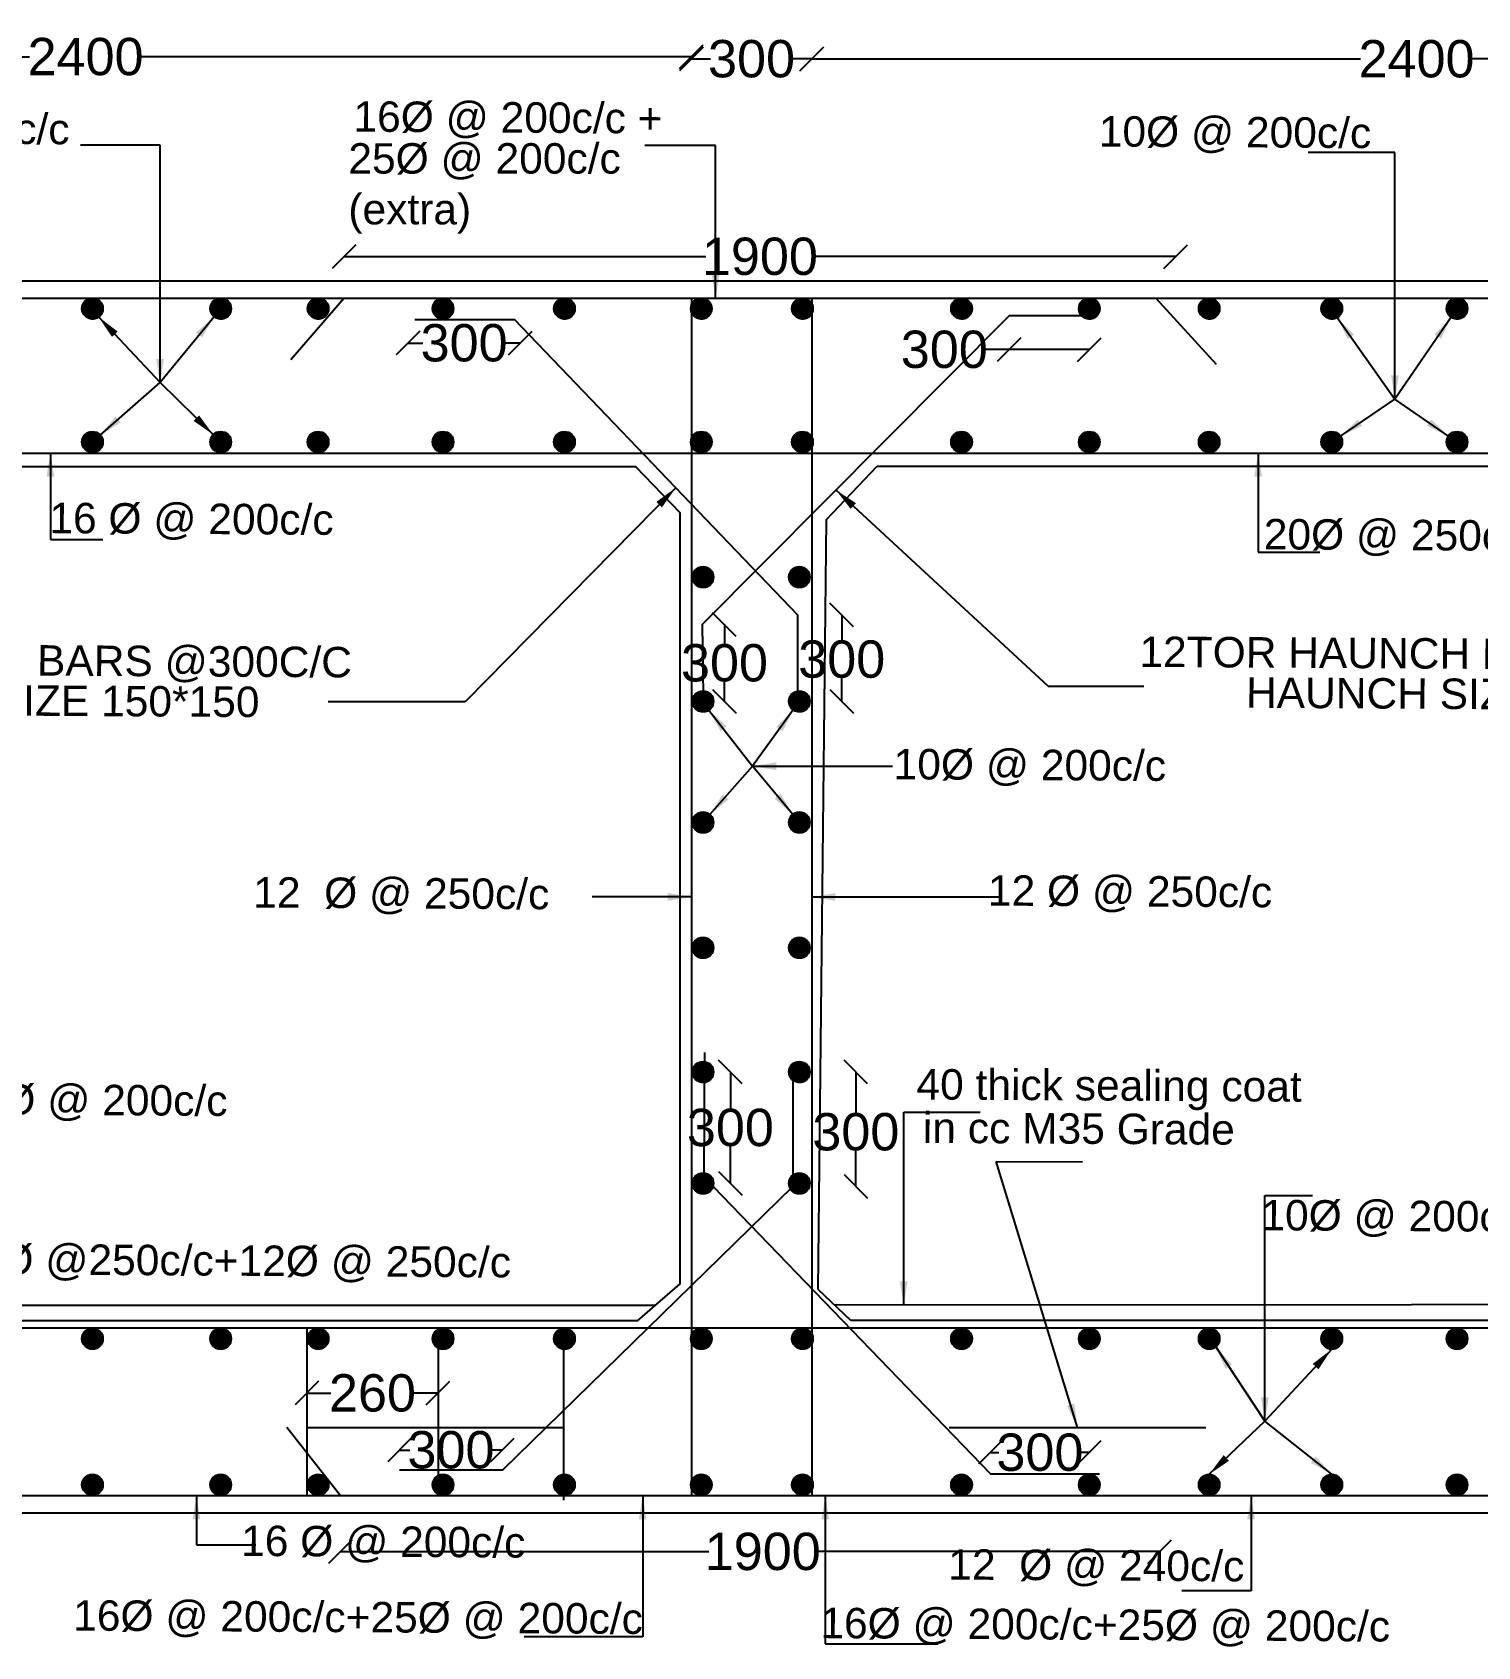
# Model space of a CAD drawing. Header units: millimetres. Extents: x 5124 to 6568637, y 2311 to 91879094.
# Drawn here: x 3799106 to 3804914, y 45939931 to 45946415 of the extents above; entities that cross this region are included whole.
import ezdxf

# ---------------------------------------------------------------- set-up
doc = ezdxf.new("R2010")
doc.units = ezdxf.units.MM
doc.header["$MEASUREMENT"] = 0
doc.layers.add('DIMENSION', color=7, linetype='Continuous')
doc.layers.add('DRAWING', color=7, linetype='Continuous')
doc.styles.get("Standard").update_dxf_attribs({"font": 'arial.ttf', "height": 150})
doc.dimstyles.get("Standard").update_dxf_attribs({"dimtxt": 200, "dimasz": 110, "dimexe": 0.18, "dimexo": 0.0625, "dimgap": 0.09, "dimtad": 0, "dimtih": 1, "dimtoh": 1, "dimdec": 0, "dimzin": 0, "dimdsep": 46, "dimtxsty": 'Standard', "dimblk": 'OBLIQUE', "dimcen": 0.09, "dimse1": 1, "dimse2": 1, "dimadec": 0, "dimazin": 0, "dimtfac": 1, "dimtdec": 0, "dimtofl": 0, "dimtmove": 0, "dimatfit": 3, "dimfxl": 1, "dimtolj": 1, "dimtzin": 0, "dimarcsym": 0})

# ---------------------------------------------------------------- blocks, each defined once
blk = doc.blocks.new('_Oblique')
at = {"color": 0, "linetype": 'ByBlock', "lineweight": -2}
blk.add_line((-0.5, -0.5), (0.5, 0.5), dxfattribs=at)
blk = doc.blocks.new('*D125')
at = {"layer": 'Defpoints', "color": 0, "transparency": 16777216}
for p in [(3801754.3, 45946316.7), (3796886.3, 45945347.4), (3801754.3, 45945347.4)]:
    blk.add_point(p, dxfattribs=at)
at = {"layer": 'DIMENSION', "color": 0, "lineweight": -2, "transparency": 16777216}
for p, q in [((3796886.3, 45946316.7), (3799095.2, 45946316.7)), ((3801754.3, 45946316.7), (3799545.4, 45946316.7))]:
    blk.add_line(p, q, dxfattribs=at)
at = {"layer": 'DIMENSION', "color": 0, "lineweight": -2, "transparency": 16777216, "xscale": 95, "yscale": 95, "zscale": 95, "rotation": 180}
blk.add_blockref('_Oblique', (3796886.3, 45946316.7), dxfattribs=at)
at = {"layer": 'DIMENSION', "color": 0, "lineweight": -2, "transparency": 16777216, "xscale": 95, "yscale": 95, "zscale": 95}
blk.add_blockref('_Oblique', (3801754.3, 45946316.7), dxfattribs=at)
at = {"layer": 'DIMENSION', "color": 0, "transparency": 16777216, "insert": (3799320.3, 45946316.7), "char_height": 150, "attachment_point": 5}
blk.add_mtext('\\A1;2400', dxfattribs=at)
blk = doc.blocks.new('*D126')
at = {"layer": 'Defpoints', "color": 0, "transparency": 16777216}
for p in [(3802237.7, 45946308.1), (3801754.3, 45945347.4), (3802237.7, 45945347.4)]:
    blk.add_point(p, dxfattribs=at)
at = {"layer": 'DIMENSION', "color": 0, "lineweight": -2, "transparency": 16777216}
for p, q in [((3801754.3, 45946308.1), (3801830.5, 45946308.1)), ((3802237.7, 45946308.1), (3802161.5, 45946308.1))]:
    blk.add_line(p, q, dxfattribs=at)
at = {"layer": 'DIMENSION', "color": 0, "lineweight": -2, "transparency": 16777216, "xscale": 95, "yscale": 95, "zscale": 95, "rotation": 180}
blk.add_blockref('_Oblique', (3801754.3, 45946308.1), dxfattribs=at)
at = {"layer": 'DIMENSION', "color": 0, "lineweight": -2, "transparency": 16777216, "xscale": 95, "yscale": 95, "zscale": 95}
blk.add_blockref('_Oblique', (3802237.7, 45946308.1), dxfattribs=at)
at = {"layer": 'DIMENSION', "color": 0, "transparency": 16777216, "insert": (3801996, 45946308.1), "char_height": 150, "attachment_point": 5}
blk.add_mtext('\\A1;300', dxfattribs=at)
blk = doc.blocks.new('*D127')
at = {"layer": 'Defpoints', "color": 0, "transparency": 16777216}
for p in [(3807098.3, 45946307.9), (3802237.7, 45945325.6), (3807098.3, 45945347.4)]:
    blk.add_point(p, dxfattribs=at)
at = {"layer": 'DIMENSION', "color": 0, "lineweight": -2, "transparency": 16777216}
for p, q in [((3802237.7, 45946307.9), (3804442.9, 45946307.9)), ((3807098.3, 45946307.9), (3804893.1, 45946307.9))]:
    blk.add_line(p, q, dxfattribs=at)
at = {"layer": 'DIMENSION', "color": 0, "lineweight": -2, "transparency": 16777216, "xscale": 95, "yscale": 95, "zscale": 95, "rotation": 180}
blk.add_blockref('_Oblique', (3802237.7, 45946307.9), dxfattribs=at)
at = {"layer": 'DIMENSION', "color": 0, "lineweight": -2, "transparency": 16777216, "xscale": 95, "yscale": 95, "zscale": 95}
blk.add_blockref('_Oblique', (3807098.3, 45946307.9), dxfattribs=at)
at = {"layer": 'DIMENSION', "color": 0, "transparency": 16777216, "insert": (3804668, 45946307.9), "char_height": 150, "attachment_point": 5}
blk.add_mtext('\\A1;2400', dxfattribs=at)
blk = doc.blocks.new('*D128')
at = {"layer": 'Defpoints', "color": 0, "transparency": 16777216}
for p in [(3803700.7, 45945514.5), (3800358.7, 45945347.4), (3803700.7, 45945347.4)]:
    blk.add_point(p, dxfattribs=at)
at = {"layer": 'DIMENSION', "color": 0, "lineweight": -2, "transparency": 16777216}
for p, q in [((3800358.7, 45945514.5), (3801812.9, 45945514.5)), ((3803700.7, 45945514.5), (3802246.4, 45945514.5))]:
    blk.add_line(p, q, dxfattribs=at)
at = {"layer": 'DIMENSION', "color": 0, "lineweight": -2, "transparency": 16777216, "xscale": 95, "yscale": 95, "zscale": 95, "rotation": 180}
blk.add_blockref('_Oblique', (3800358.7, 45945514.5), dxfattribs=at)
at = {"layer": 'DIMENSION', "color": 0, "lineweight": -2, "transparency": 16777216, "xscale": 95, "yscale": 95, "zscale": 95}
blk.add_blockref('_Oblique', (3803700.7, 45945514.5), dxfattribs=at)
at = {"layer": 'DIMENSION', "color": 0, "transparency": 16777216, "insert": (3802029.7, 45945514.5), "char_height": 150, "attachment_point": 5}
blk.add_mtext('\\A1;1900', dxfattribs=at)
blk = doc.blocks.new('*D129')
at = {"layer": 'Defpoints', "color": 0, "transparency": 16777216}
for p in [(3803031, 45945276.6), (3803353, 45945263.3), (3803031, 45945140.8)]:
    blk.add_point(p, dxfattribs=at)
at = {"layer": 'DIMENSION', "color": 0, "lineweight": -2, "transparency": 16777216}
for p, q in [((3803031, 45945140.8), (3802936, 45945140.8)), ((3803353, 45945140.8), (3803031, 45945140.8))]:
    blk.add_line(p, q, dxfattribs=at)
at = {"layer": 'DIMENSION', "color": 0, "lineweight": -2, "transparency": 16777216, "xscale": 95, "yscale": 95, "zscale": 95, "rotation": 180}
blk.add_blockref('_Oblique', (3803031, 45945140.8), dxfattribs=at)
at = {"layer": 'DIMENSION', "color": 0, "lineweight": -2, "transparency": 16777216, "xscale": 95, "yscale": 95, "zscale": 95}
blk.add_blockref('_Oblique', (3803353, 45945140.8), dxfattribs=at)
at = {"layer": 'DIMENSION', "color": 0, "transparency": 16777216, "insert": (3802770.5, 45945140.8), "char_height": 150, "attachment_point": 5}
blk.add_mtext('\\A1;300', dxfattribs=at)
blk = doc.blocks.new('*D130')
at = {"layer": 'Defpoints', "color": 0, "transparency": 16777216}
for p in [(3800615.7, 45945254.9), (3801066.6, 45945238), (3801066.6, 45945167.1)]:
    blk.add_point(p, dxfattribs=at)
at = {"layer": 'DIMENSION', "color": 0, "lineweight": -2, "transparency": 16777216}
for p, q in [((3800615.7, 45945167.1), (3800675.7, 45945167.1)), ((3801066.6, 45945167.1), (3801006.7, 45945167.1))]:
    blk.add_line(p, q, dxfattribs=at)
at = {"layer": 'DIMENSION', "color": 0, "lineweight": -2, "transparency": 16777216, "xscale": 95, "yscale": 95, "zscale": 95, "rotation": 180}
blk.add_blockref('_Oblique', (3800615.7, 45945167.1), dxfattribs=at)
at = {"layer": 'DIMENSION', "color": 0, "lineweight": -2, "transparency": 16777216, "xscale": 95, "yscale": 95, "zscale": 95}
blk.add_blockref('_Oblique', (3801066.6, 45945167.1), dxfattribs=at)
at = {"layer": 'DIMENSION', "color": 0, "transparency": 16777216, "insert": (3800841.2, 45945167.1), "char_height": 150, "attachment_point": 5}
blk.add_mtext('\\A1;300', dxfattribs=at)
blk = doc.blocks.new('*D135')
at = {"layer": 'Defpoints', "color": 0, "transparency": 16777216}
for p in [(3800581.6, 45940720.8), (3800581.6, 45940639.5), (3800995, 45940639.5)]:
    blk.add_point(p, dxfattribs=at)
at = {"layer": 'DIMENSION', "color": 0, "lineweight": -2, "transparency": 16777216}
for p, q in [((3800581.6, 45940720.8), (3800622.8, 45940720.8)), ((3800995, 45940720.8), (3800953.8, 45940720.8))]:
    blk.add_line(p, q, dxfattribs=at)
at = {"layer": 'DIMENSION', "color": 0, "lineweight": -2, "transparency": 16777216, "xscale": 95, "yscale": 95, "zscale": 95, "rotation": 180}
blk.add_blockref('_Oblique', (3800581.6, 45940720.8), dxfattribs=at)
at = {"layer": 'DIMENSION', "color": 0, "lineweight": -2, "transparency": 16777216, "xscale": 95, "yscale": 95, "zscale": 95}
blk.add_blockref('_Oblique', (3800995, 45940720.8), dxfattribs=at)
at = {"layer": 'DIMENSION', "color": 0, "transparency": 16777216, "insert": (3800788.3, 45940720.8), "char_height": 150, "attachment_point": 5}
blk.add_mtext('\\A1;300', dxfattribs=at)
blk = doc.blocks.new('*D136')
at = {"layer": 'Defpoints', "color": 0, "transparency": 16777216}
for p in [(3801801.1, 45942239.1), (3801801.1, 45941791.7), (3801911, 45941791.7)]:
    blk.add_point(p, dxfattribs=at)
at = {"layer": 'DIMENSION', "color": 0, "lineweight": -2, "transparency": 16777216}
for p, q in [((3801911, 45942239.1), (3801911, 45942092.1)), ((3801911, 45941791.7), (3801911, 45941938.7))]:
    blk.add_line(p, q, dxfattribs=at)
at = {"layer": 'DIMENSION', "color": 0, "lineweight": -2, "transparency": 16777216, "xscale": 95, "yscale": 95, "zscale": 95}
for p, rotation in [((3801911, 45942239.1), 90), ((3801911, 45941791.7), 270)]:
    blk.add_blockref('_Oblique', p, dxfattribs=dict(at, rotation=rotation))
at = {"layer": 'DIMENSION', "color": 0, "transparency": 16777216, "insert": (3801911, 45942015.4), "char_height": 150, "attachment_point": 5}
blk.add_mtext('\\A1;300', dxfattribs=at)
blk = doc.blocks.new('*D137')
at = {"layer": 'Defpoints', "color": 0, "transparency": 16777216}
for p in [(3802188.2, 45942239.1), (3802415.1, 45942239.1), (3802162.2, 45941779.7)]:
    blk.add_point(p, dxfattribs=at)
at = {"layer": 'DIMENSION', "color": 0, "lineweight": -2, "transparency": 16777216}
for p, q in [((3802415.1, 45942239.1), (3802415.1, 45942074.9)), ((3802415.1, 45941779.7), (3802415.1, 45941921.5))]:
    blk.add_line(p, q, dxfattribs=at)
at = {"layer": 'DIMENSION', "color": 0, "lineweight": -2, "transparency": 16777216, "xscale": 95, "yscale": 95, "zscale": 95}
for p, rotation in [((3802415.1, 45942239.1), 90), ((3802415.1, 45941779.7), 270)]:
    blk.add_blockref('_Oblique', p, dxfattribs=dict(at, rotation=rotation))
at = {"layer": 'DIMENSION', "color": 0, "transparency": 16777216, "insert": (3802415.1, 45941998.2), "char_height": 150, "attachment_point": 5}
blk.add_mtext('\\A1;300', dxfattribs=at)
blk = doc.blocks.new('*D138')
at = {"layer": 'Defpoints', "color": 0, "transparency": 16777216}
for p in [(3801797.2, 45944036), (3801887.3, 45944036), (3801801.1, 45943727.7)]:
    blk.add_point(p, dxfattribs=at)
at = {"layer": 'DIMENSION', "color": 0, "lineweight": -2, "transparency": 16777216}
for p, q in [((3801887.3, 45944036), (3801887.3, 45943958.5)), ((3801887.3, 45943727.7), (3801887.3, 45943805.2))]:
    blk.add_line(p, q, dxfattribs=at)
at = {"layer": 'DIMENSION', "color": 0, "lineweight": -2, "transparency": 16777216, "xscale": 95, "yscale": 95, "zscale": 95}
for p, rotation in [((3801887.3, 45944036), 90), ((3801887.3, 45943727.7), 270)]:
    blk.add_blockref('_Oblique', p, dxfattribs=dict(at, rotation=rotation))
at = {"layer": 'DIMENSION', "color": 0, "transparency": 16777216, "insert": (3801887.3, 45943881.8), "char_height": 150, "attachment_point": 5}
blk.add_mtext('\\A1;300', dxfattribs=at)
blk = doc.blocks.new('*D139')
at = {"layer": 'Defpoints', "color": 0, "transparency": 16777216}
for p in [(3802181.3, 45944075), (3802188.2, 45943727.7), (3802358.4, 45943727.7)]:
    blk.add_point(p, dxfattribs=at)
at = {"layer": 'DIMENSION', "color": 0, "lineweight": -2, "transparency": 16777216}
for p, q in [((3802358.4, 45944075), (3802358.4, 45943973.2)), ((3802358.4, 45943727.7), (3802358.4, 45943819.9))]:
    blk.add_line(p, q, dxfattribs=at)
at = {"layer": 'DIMENSION', "color": 0, "lineweight": -2, "transparency": 16777216, "xscale": 95, "yscale": 95, "zscale": 95}
for p, rotation in [((3802358.4, 45944075), 90), ((3802358.4, 45943727.7), 270)]:
    blk.add_blockref('_Oblique', p, dxfattribs=dict(at, rotation=rotation))
at = {"layer": 'DIMENSION', "color": 0, "transparency": 16777216, "insert": (3802358.4, 45943896.6), "char_height": 150, "attachment_point": 5}
blk.add_mtext('\\A1;300', dxfattribs=at)
blk = doc.blocks.new('*D146')
at = {"layer": 'Defpoints', "color": 0, "transparency": 16777216}
for p in [(3800344.1, 45940537), (3803635.5, 45940537), (3803635.5, 45940312.6)]:
    blk.add_point(p, dxfattribs=at)
at = {"layer": 'DIMENSION', "color": 0, "lineweight": -2, "transparency": 16777216}
for p, q in [((3800344.1, 45940312.6), (3801824.3, 45940312.6)), ((3803635.5, 45940312.6), (3802257.8, 45940312.6))]:
    blk.add_line(p, q, dxfattribs=at)
at = {"layer": 'DIMENSION', "color": 0, "lineweight": -2, "transparency": 16777216, "xscale": 95, "yscale": 95, "zscale": 95, "rotation": 180}
blk.add_blockref('_Oblique', (3800344.1, 45940312.6), dxfattribs=at)
at = {"layer": 'DIMENSION', "color": 0, "lineweight": -2, "transparency": 16777216, "xscale": 95, "yscale": 95, "zscale": 95}
blk.add_blockref('_Oblique', (3803635.5, 45940312.6), dxfattribs=at)
at = {"layer": 'DIMENSION', "color": 0, "transparency": 16777216, "insert": (3802041.1, 45940312.6), "char_height": 150, "attachment_point": 5}
blk.add_mtext('\\A1;1900', dxfattribs=at)
blk = doc.blocks.new('*D147')
at = {"layer": 'Defpoints', "color": 0, "transparency": 16777216}
for p in [(3803353.2, 45940711), (3802956.1, 45940625.4), (3803353.2, 45940623.3)]:
    blk.add_point(p, dxfattribs=at)
at = {"layer": 'DIMENSION', "color": 0, "lineweight": -2, "transparency": 16777216}
for p, q in [((3802956.1, 45940711), (3802989.2, 45940711)), ((3803353.2, 45940711), (3803320.2, 45940711))]:
    blk.add_line(p, q, dxfattribs=at)
at = {"layer": 'DIMENSION', "color": 0, "lineweight": -2, "transparency": 16777216, "xscale": 95, "yscale": 95, "zscale": 95, "rotation": 180}
blk.add_blockref('_Oblique', (3802956.1, 45940711), dxfattribs=at)
at = {"layer": 'DIMENSION', "color": 0, "lineweight": -2, "transparency": 16777216, "xscale": 95, "yscale": 95, "zscale": 95}
blk.add_blockref('_Oblique', (3803353.2, 45940711), dxfattribs=at)
at = {"layer": 'DIMENSION', "color": 0, "transparency": 16777216, "insert": (3803154.7, 45940711), "char_height": 150, "attachment_point": 5}
blk.add_mtext('\\A1;300', dxfattribs=at)
blk = doc.blocks.new('*D172')
at = {"layer": 'Defpoints', "color": 0, "lineweight": -2, "transparency": 16777216}
for p, q in [((3800209.3, 45940949.3), (3800306, 45940949.3)), ((3800736.4, 45940949.3), (3800639.7, 45940949.3))]:
    blk.add_line(p, q, dxfattribs=at)
at = {"layer": 'Defpoints', "color": 0, "transparency": 16777216}
for p in [(3800209.3, 45940949.3), (3800736.4, 45940949.3), (3800736.4, 45940949.3)]:
    blk.add_point(p, dxfattribs=at)
at = {"layer": 'Defpoints', "color": 0, "lineweight": -2, "transparency": 16777216, "xscale": 95, "yscale": 95, "zscale": 95, "rotation": 180}
blk.add_blockref('_Oblique', (3800209.3, 45940949.3), dxfattribs=at)
at = {"layer": 'Defpoints', "color": 0, "lineweight": -2, "transparency": 16777216, "xscale": 95, "yscale": 95, "zscale": 95}
blk.add_blockref('_Oblique', (3800736.4, 45940949.3), dxfattribs=at)
at = {"layer": 'Defpoints', "color": 0, "transparency": 16777216, "insert": (3800472.9, 45940949.3), "char_height": 150, "attachment_point": 5}
blk.add_mtext('\\A1;260', dxfattribs=at)

msp = doc.modelspace()

# ---------------------------------------------------------------- hatches: boundary and pattern name
at = {"layer": 'DRAWING'}
h = msp.add_hatch(dxfattribs=at)
h.set_pattern_fill('ANSI31', color=256, scale=0.555958, style=0)
h.set_pattern_definition([(45, (1801171.238795, 20401832.74423), (-0.04914017675613, 0.04914017675613), [])])
h.paths.add_polyline_path([(3799389.9, 45945305.4, 0.958694), (3799305.8, 45945309), (3799305.8, 45945301.9, 0.958694)])
h = msp.add_hatch(dxfattribs=at)
h.set_pattern_fill('ANSI31', color=256, scale=0.555958, style=0)
h.set_pattern_definition([(45, (1801686.65439, 20401832.74423), (-0.04914017675613, 0.04914017675613), [])])
h.paths.add_polyline_path([(3799905.3, 45945305.4, 0.958694), (3799821.2, 45945309), (3799821.2, 45945301.9, 0.958694)])
h = msp.add_hatch(dxfattribs=at)
h.set_pattern_fill('ANSI31', color=256, scale=0.555958, style=0)
h.set_pattern_definition([(45, (1802077.967926, 20401832.74423), (-0.04914017675613, 0.04914017675613), [])])
h.paths.add_polyline_path([(3800296.6, 45945305.4, 0.958694), (3800212.5, 45945309), (3800212.5, 45945301.9, 0.958694)])
h = msp.add_hatch(dxfattribs=at)
h.set_pattern_fill('ANSI31', color=256, scale=0.555958, style=0)
h.set_pattern_definition([(45, (1802579.99919, 20401832.74423), (-0.04914017675613, 0.04914017675613), [])])
h.paths.add_polyline_path([(3800798.6, 45945305.4, 0.958694), (3800714.6, 45945309), (3800714.6, 45945301.9, 0.958694)])
h = msp.add_hatch(dxfattribs=at)
h.set_pattern_fill('ANSI31', color=256, scale=0.555958, style=0)
h.set_pattern_definition([(45, (1803067.774956, 20401832.74423), (-0.04914017675613, 0.04914017675613), [])])
h.paths.add_polyline_path([(3801286.4, 45945305.4, 0.958694), (3801202.3, 45945309), (3801202.3, 45945301.9, 0.958694)])
h = msp.add_hatch(dxfattribs=at)
h.set_pattern_fill('ANSI31', color=256, scale=0.555958, style=0)
h.set_pattern_definition([(45, (1803617.562154, 20401832.74423), (-0.04914017675613, 0.04914017675613), [])])
h.paths.add_polyline_path([(3801836.2, 45945305.4, 0.958694), (3801752.1, 45945309), (3801752.1, 45945301.9, 0.958694)])
h = msp.add_hatch(dxfattribs=at)
h.set_pattern_fill('ANSI31', color=256, scale=0.555958, style=0)
h.set_pattern_definition([(45, (1804024.16075, 20401832.74423), (-0.04914017675613, 0.04914017675613), [])])
h.paths.add_polyline_path([(3802242.8, 45945305.4, 0.958694), (3802158.7, 45945309), (3802158.7, 45945301.9, 0.958694)])
h = msp.add_hatch(dxfattribs=at)
h.set_pattern_fill('ANSI31', color=256, scale=0.555958, style=0)
h.set_pattern_definition([(45, (1804663.440825, 20401832.74423), (-0.04914017675613, 0.04914017675613), [])])
h.paths.add_polyline_path([(3802882.1, 45945305.4, 0.958694), (3802798, 45945309), (3802798, 45945301.9, 0.958694)])
h = msp.add_hatch(dxfattribs=at)
h.set_pattern_fill('ANSI31', color=256, scale=0.555958, style=0)
h.set_pattern_definition([(45, (1805176.48051, 20401832.74423), (-0.04914017675613, 0.04914017675613), [])])
h.paths.add_polyline_path([(3803395.1, 45945305.4, 0.958694), (3803311.1, 45945309), (3803311.1, 45945301.9, 0.958694)])
h = msp.add_hatch(dxfattribs=at)
h.set_pattern_fill('ANSI31', color=256, scale=0.555958, style=0)
h.set_pattern_definition([(45, (1805658.31648, 20401832.74423), (-0.04914017675613, 0.04914017675613), [])])
h.paths.add_polyline_path([(3803877, 45945305.4, 0.958694), (3803792.9, 45945309), (3803792.9, 45945301.9, 0.958694)])
h = msp.add_hatch(dxfattribs=at)
h.set_pattern_fill('ANSI31', color=256, scale=0.555958, style=0)
h.set_pattern_definition([(45, (1806150.76488, 20401832.74423), (-0.04914017675613, 0.04914017675613), [])])
h.paths.add_polyline_path([(3804369.4, 45945305.4, 0.958694), (3804285.3, 45945309), (3804285.3, 45945301.9, 0.958694)])
h = msp.add_hatch(dxfattribs=at)
h.set_pattern_fill('ANSI31', color=256, scale=0.555958, style=0)
h.set_pattern_definition([(45, (1806654.1425, 20401832.74423), (-0.04914017675613, 0.04914017675613), [])])
h.paths.add_polyline_path([(3804872.8, 45945305.4, 0.958694), (3804788.7, 45945309), (3804788.7, 45945301.9, 0.958694)])
h = msp.add_hatch(dxfattribs=at)
h.set_pattern_fill('ANSI31', color=256, scale=0.555958, style=0)
h.set_pattern_definition([(45, (1801171.238795, 20401296.877184), (-0.04914017675613, 0.04914017675613), [])])
h.paths.add_polyline_path([(3799389.9, 45944769.6, 0.958694), (3799305.8, 45944773.1), (3799305.8, 45944766, 0.958694)])
h = msp.add_hatch(dxfattribs=at)
h.set_pattern_fill('ANSI31', color=256, scale=0.555958, style=0)
h.set_pattern_definition([(45, (1801686.65439, 20401296.877184), (-0.04914017675613, 0.04914017675613), [])])
h.paths.add_polyline_path([(3799905.3, 45944769.6, 0.958694), (3799821.2, 45944773.1), (3799821.2, 45944766, 0.958694)])
h = msp.add_hatch(dxfattribs=at)
h.set_pattern_fill('ANSI31', color=256, scale=0.555958, style=0)
h.set_pattern_definition([(45, (1802077.967926, 20401296.877184), (-0.04914017675613, 0.04914017675613), [])])
h.paths.add_polyline_path([(3800296.6, 45944769.6, 0.958694), (3800212.5, 45944773.1), (3800212.5, 45944766, 0.958694)])
h = msp.add_hatch(dxfattribs=at)
h.set_pattern_fill('ANSI31', color=256, scale=0.555958, style=0)
h.set_pattern_definition([(45, (1802579.99919, 20401296.877184), (-0.04914017675613, 0.04914017675613), [])])
h.paths.add_polyline_path([(3800798.6, 45944769.6, 0.958694), (3800714.6, 45944773.1), (3800714.6, 45944766, 0.958694)])
h = msp.add_hatch(dxfattribs=at)
h.set_pattern_fill('ANSI31', color=256, scale=0.555958, style=0)
h.set_pattern_definition([(45, (1803067.774956, 20401296.877184), (-0.04914017675613, 0.04914017675613), [])])
h.paths.add_polyline_path([(3801286.4, 45944769.6, 0.958694), (3801202.3, 45944773.1), (3801202.3, 45944766, 0.958694)])
h = msp.add_hatch(dxfattribs=at)
h.set_pattern_fill('ANSI31', color=256, scale=0.555958, style=0)
h.set_pattern_definition([(45, (1803617.562154, 20401296.877184), (-0.04914017675613, 0.04914017675613), [])])
h.paths.add_polyline_path([(3801836.2, 45944769.6, 0.958694), (3801752.1, 45944773.1), (3801752.1, 45944766, 0.958694)])
h = msp.add_hatch(dxfattribs=at)
h.set_pattern_fill('ANSI31', color=256, scale=0.555958, style=0)
h.set_pattern_definition([(45, (1804024.16075, 20401296.877184), (-0.04914017675613, 0.04914017675613), [])])
h.paths.add_polyline_path([(3802242.8, 45944769.6, 0.958694), (3802158.7, 45944773.1), (3802158.7, 45944766, 0.958694)])
h = msp.add_hatch(dxfattribs=at)
h.set_pattern_fill('ANSI31', color=256, scale=0.555958, style=0)
h.set_pattern_definition([(45, (1804663.440825, 20401296.877184), (-0.04914017675613, 0.04914017675613), [])])
h.paths.add_polyline_path([(3802882.1, 45944769.6, 0.958694), (3802798, 45944773.1), (3802798, 45944766, 0.958694)])
h = msp.add_hatch(dxfattribs=at)
h.set_pattern_fill('ANSI31', color=256, scale=0.555958, style=0)
h.set_pattern_definition([(45, (1805176.48051, 20401296.877184), (-0.04914017675613, 0.04914017675613), [])])
h.paths.add_polyline_path([(3803395.1, 45944769.6, 0.958694), (3803311.1, 45944773.1), (3803311.1, 45944766, 0.958694)])
h = msp.add_hatch(dxfattribs=at)
h.set_pattern_fill('ANSI31', color=256, scale=0.555958, style=0)
h.set_pattern_definition([(45, (1805658.31648, 20401296.877184), (-0.04914017675613, 0.04914017675613), [])])
h.paths.add_polyline_path([(3803877, 45944769.6, 0.958694), (3803792.9, 45944773.1), (3803792.9, 45944766, 0.958694)])
h = msp.add_hatch(dxfattribs=at)
h.set_pattern_fill('ANSI31', color=256, scale=0.555958, style=0)
h.set_pattern_definition([(45, (1806150.76488, 20401296.877184), (-0.04914017675613, 0.04914017675613), [])])
h.paths.add_polyline_path([(3804369.4, 45944769.6, 0.958694), (3804285.3, 45944773.1), (3804285.3, 45944766, 0.958694)])
h = msp.add_hatch(dxfattribs=at)
h.set_pattern_fill('ANSI31', color=256, scale=0.555958, style=0)
h.set_pattern_definition([(45, (1806654.1425, 20401296.877184), (-0.04914017675613, 0.04914017675613), [])])
h.paths.add_polyline_path([(3804872.8, 45944769.6, 0.958694), (3804788.7, 45944773.1), (3804788.7, 45944766, 0.958694)])
h = msp.add_hatch(dxfattribs=at)
h.set_pattern_fill('ANSI31', color=256, scale=0.555958, style=0)
h.set_pattern_definition([(45, (1803624.518275, 20400754.157535), (-0.04914017675613, 0.04914017675613), [])])
h.paths.add_polyline_path([(3801843.2, 45944226.9, 0.958694), (3801759.1, 45944230.4), (3801759.1, 45944223.3, 0.958694)])
h = msp.add_hatch(dxfattribs=at)
h.set_pattern_fill('ANSI31', color=256, scale=0.555958, style=0)
h.set_pattern_definition([(45, (1804011.634355, 20400754.157535), (-0.04914017675613, 0.04914017675613), [])])
h.paths.add_polyline_path([(3802230.3, 45944226.9, 0.958694), (3802146.2, 45944230.4), (3802146.2, 45944223.3, 0.958694)])
h = msp.add_hatch(dxfattribs=at)
h.set_pattern_fill('ANSI31', color=256, scale=0.555958, style=0)
h.set_pattern_definition([(45, (1803624.518275, 20400254.95976), (-0.04914017675613, 0.04914017675613), [])])
h.paths.add_polyline_path([(3801843.2, 45943727.7, 0.958694), (3801759.1, 45943731.2), (3801759.1, 45943724.1, 0.958694)])
h = msp.add_hatch(dxfattribs=at)
h.set_pattern_fill('ANSI31', color=256, scale=0.555958, style=0)
h.set_pattern_definition([(45, (1804011.634355, 20400254.95976), (-0.04914017675613, 0.04914017675613), [])])
h.paths.add_polyline_path([(3802230.3, 45943727.7, 0.958694), (3802146.2, 45943731.2), (3802146.2, 45943724.1, 0.958694)])
h = msp.add_hatch(dxfattribs=at)
h.set_pattern_fill('ANSI31', color=256, scale=0.555958, style=0)
h.set_pattern_definition([(45, (1803624.518275, 20399768.726736), (-0.04914017675613, 0.04914017675613), [])])
h.paths.add_polyline_path([(3801843.2, 45943241.4, 0.958694), (3801759.1, 45943245), (3801759.1, 45943237.9, 0.958694)])
h = msp.add_hatch(dxfattribs=at)
h.set_pattern_fill('ANSI31', color=256, scale=0.555958, style=0)
h.set_pattern_definition([(45, (1804011.634355, 20399768.726736), (-0.04914017675613, 0.04914017675613), [])])
h.paths.add_polyline_path([(3802230.3, 45943241.4, 0.958694), (3802146.2, 45943245), (3802146.2, 45943237.9, 0.958694)])
h = msp.add_hatch(dxfattribs=at)
h.set_pattern_fill('ANSI31', color=256, scale=0.555958, style=0)
h.set_pattern_definition([(45, (1803624.518275, 20399265.525686), (-0.04914017675613, 0.04914017675613), [])])
h.paths.add_polyline_path([(3801843.2, 45942738.2, 0.958694), (3801759.1, 45942741.8), (3801759.1, 45942734.7, 0.958694)])
h = msp.add_hatch(dxfattribs=at)
h.set_pattern_fill('ANSI31', color=256, scale=0.555958, style=0)
h.set_pattern_definition([(45, (1804011.634355, 20399265.525686), (-0.04914017675613, 0.04914017675613), [])])
h.paths.add_polyline_path([(3802230.3, 45942738.2, 0.958694), (3802146.2, 45942741.8), (3802146.2, 45942734.7, 0.958694)])
h = msp.add_hatch(dxfattribs=at)
h.set_pattern_fill('ANSI31', color=256, scale=0.555958, style=0)
h.set_pattern_definition([(45, (1803624.518275, 20398766.36464), (-0.04914017675613, 0.04914017675613), [])])
h.paths.add_polyline_path([(3801843.2, 45942239.1, 0.958694), (3801759.1, 45942242.6), (3801759.1, 45942235.5, 0.958694)])
h = msp.add_hatch(dxfattribs=at)
h.set_pattern_fill('ANSI31', color=256, scale=0.555958, style=0)
h.set_pattern_definition([(45, (1804011.634355, 20398766.36464), (-0.04914017675613, 0.04914017675613), [])])
h.paths.add_polyline_path([(3802230.3, 45942239.1, 0.958694), (3802146.2, 45942242.6), (3802146.2, 45942235.5, 0.958694)])
h = msp.add_hatch(dxfattribs=at)
h.set_pattern_fill('ANSI31', color=256, scale=0.555958, style=0)
h.set_pattern_definition([(45, (1803624.518275, 20398319.02585), (-0.04914017675613, 0.04914017675613), [])])
h.paths.add_polyline_path([(3801843.2, 45941791.7, 0.958694), (3801759.1, 45941795.3), (3801759.1, 45941788.2, 0.958694)])
h = msp.add_hatch(dxfattribs=at)
h.set_pattern_fill('ANSI31', color=256, scale=0.555958, style=0)
h.set_pattern_definition([(45, (1804011.634355, 20398319.02585), (-0.04914017675613, 0.04914017675613), [])])
h.paths.add_polyline_path([(3802230.3, 45941791.7, 0.958694), (3802146.2, 45941795.3), (3802146.2, 45941788.2, 0.958694)])
h = msp.add_hatch(dxfattribs=at)
h.set_pattern_fill('ANSI31', color=256, scale=0.555958, style=0)
h.set_pattern_definition([(45, (1801171.238795, 20397695.138816), (-0.04914017675613, 0.04914017675613), [])])
h.paths.add_polyline_path([(3799389.9, 45941167.8, 0.958694), (3799305.8, 45941171.4), (3799305.8, 45941164.3, 0.958694)])
h = msp.add_hatch(dxfattribs=at)
h.set_pattern_fill('ANSI31', color=256, scale=0.555958, style=0)
h.set_pattern_definition([(45, (1801686.65439, 20397695.138816), (-0.04914017675613, 0.04914017675613), [])])
h.paths.add_polyline_path([(3799905.3, 45941167.8, 0.958694), (3799821.2, 45941171.4), (3799821.2, 45941164.3, 0.958694)])
h = msp.add_hatch(dxfattribs=at)
h.set_pattern_fill('ANSI31', color=256, scale=0.555958, style=0)
h.set_pattern_definition([(45, (1802077.967926, 20397695.138816), (-0.04914017675613, 0.04914017675613), [])])
h.paths.add_polyline_path([(3800296.6, 45941167.8, 0.958694), (3800212.5, 45941171.4), (3800212.5, 45941164.3, 0.958694)])
h = msp.add_hatch(dxfattribs=at)
h.set_pattern_fill('ANSI31', color=256, scale=0.555958, style=0)
h.set_pattern_definition([(45, (1802579.99919, 20397695.138816), (-0.04914017675613, 0.04914017675613), [])])
h.paths.add_polyline_path([(3800798.6, 45941167.8, 0.958694), (3800714.6, 45941171.4), (3800714.6, 45941164.3, 0.958694)])
h = msp.add_hatch(dxfattribs=at)
h.set_pattern_fill('ANSI31', color=256, scale=0.555958, style=0)
h.set_pattern_definition([(45, (1803067.774956, 20397695.138816), (-0.04914017675613, 0.04914017675613), [])])
h.paths.add_polyline_path([(3801286.4, 45941167.8, 0.958694), (3801202.3, 45941171.4), (3801202.3, 45941164.3, 0.958694)])
h = msp.add_hatch(dxfattribs=at)
h.set_pattern_fill('ANSI31', color=256, scale=0.555958, style=0)
h.set_pattern_definition([(45, (1803617.562154, 20397695.138816), (-0.04914017675613, 0.04914017675613), [])])
h.paths.add_polyline_path([(3801836.2, 45941167.8, 0.958694), (3801752.1, 45941171.4), (3801752.1, 45941164.3, 0.958694)])
h = msp.add_hatch(dxfattribs=at)
h.set_pattern_fill('ANSI31', color=256, scale=0.555958, style=0)
h.set_pattern_definition([(45, (1804024.16075, 20397695.138816), (-0.04914017675613, 0.04914017675613), [])])
h.paths.add_polyline_path([(3802242.8, 45941167.8, 0.958694), (3802158.7, 45941171.4), (3802158.7, 45941164.3, 0.958694)])
h = msp.add_hatch(dxfattribs=at)
h.set_pattern_fill('ANSI31', color=256, scale=0.555958, style=0)
h.set_pattern_definition([(45, (1804663.440825, 20397695.138816), (-0.04914017675613, 0.04914017675613), [])])
h.paths.add_polyline_path([(3802882.1, 45941167.8, 0.958694), (3802798, 45941171.4), (3802798, 45941164.3, 0.958694)])
h = msp.add_hatch(dxfattribs=at)
h.set_pattern_fill('ANSI31', color=256, scale=0.555958, style=0)
h.set_pattern_definition([(45, (1805176.48051, 20397695.138816), (-0.04914017675613, 0.04914017675613), [])])
h.paths.add_polyline_path([(3803395.1, 45941167.8, 0.958694), (3803311.1, 45941171.4), (3803311.1, 45941164.3, 0.958694)])
h = msp.add_hatch(dxfattribs=at)
h.set_pattern_fill('ANSI31', color=256, scale=0.555958, style=0)
h.set_pattern_definition([(45, (1805658.31648, 20397695.138816), (-0.04914017675613, 0.04914017675613), [])])
h.paths.add_polyline_path([(3803877, 45941167.8, 0.958694), (3803792.9, 45941171.4), (3803792.9, 45941164.3, 0.958694)])
h = msp.add_hatch(dxfattribs=at)
h.set_pattern_fill('ANSI31', color=256, scale=0.555958, style=0)
h.set_pattern_definition([(45, (1806150.76488, 20397695.138816), (-0.04914017675613, 0.04914017675613), [])])
h.paths.add_polyline_path([(3804369.4, 45941167.8, 0.958694), (3804285.3, 45941171.4), (3804285.3, 45941164.3, 0.958694)])
h = msp.add_hatch(dxfattribs=at)
h.set_pattern_fill('ANSI31', color=256, scale=0.555958, style=0)
h.set_pattern_definition([(45, (1806654.1425, 20397695.138816), (-0.04914017675613, 0.04914017675613), [])])
h.paths.add_polyline_path([(3804872.8, 45941167.8, 0.958694), (3804788.7, 45941171.4), (3804788.7, 45941164.3, 0.958694)])
h = msp.add_hatch(dxfattribs=at)
h.set_pattern_fill('ANSI31', color=256, scale=0.555958, style=0)
h.set_pattern_definition([(45, (1801171.238795, 20397108.49329), (-0.04914017675613, 0.04914017675613), [])])
h.paths.add_polyline_path([(3799389.9, 45940581.2, 0.958694), (3799305.8, 45940584.7), (3799305.8, 45940577.6, 0.958694)])
h = msp.add_hatch(dxfattribs=at)
h.set_pattern_fill('ANSI31', color=256, scale=0.555958, style=0)
h.set_pattern_definition([(45, (1801686.65439, 20397108.49329), (-0.04914017675613, 0.04914017675613), [])])
h.paths.add_polyline_path([(3799905.3, 45940581.2, 0.958694), (3799821.2, 45940584.7), (3799821.2, 45940577.6, 0.958694)])
h = msp.add_hatch(dxfattribs=at)
h.set_pattern_fill('ANSI31', color=256, scale=0.555958, style=0)
h.set_pattern_definition([(45, (1802077.967926, 20397108.49329), (-0.04914017675613, 0.04914017675613), [])])
h.paths.add_polyline_path([(3800296.6, 45940581.2, 0.958694), (3800212.5, 45940584.7), (3800212.5, 45940577.6, 0.958694)])
h = msp.add_hatch(dxfattribs=at)
h.set_pattern_fill('ANSI31', color=256, scale=0.555958, style=0)
h.set_pattern_definition([(45, (1802579.99919, 20397108.49329), (-0.04914017675613, 0.04914017675613), [])])
h.paths.add_polyline_path([(3800798.6, 45940581.2, 0.958694), (3800714.6, 45940584.7), (3800714.6, 45940577.6, 0.958694)])
h = msp.add_hatch(dxfattribs=at)
h.set_pattern_fill('ANSI31', color=256, scale=0.555958, style=0)
h.set_pattern_definition([(45, (1803067.774956, 20397108.49329), (-0.04914017675613, 0.04914017675613), [])])
h.paths.add_polyline_path([(3801286.4, 45940581.2, 0.958694), (3801202.3, 45940584.7), (3801202.3, 45940577.6, 0.958694)])
h = msp.add_hatch(dxfattribs=at)
h.set_pattern_fill('ANSI31', color=256, scale=0.555958, style=0)
h.set_pattern_definition([(45, (1803617.562154, 20397108.49329), (-0.04914017675613, 0.04914017675613), [])])
h.paths.add_polyline_path([(3801836.2, 45940581.2, 0.958694), (3801752.1, 45940584.7), (3801752.1, 45940577.6, 0.958694)])
h = msp.add_hatch(dxfattribs=at)
h.set_pattern_fill('ANSI31', color=256, scale=0.555958, style=0)
h.set_pattern_definition([(45, (1804024.16075, 20397108.49329), (-0.04914017675613, 0.04914017675613), [])])
h.paths.add_polyline_path([(3802242.8, 45940581.2, 0.958694), (3802158.7, 45940584.7), (3802158.7, 45940577.6, 0.958694)])
h = msp.add_hatch(dxfattribs=at)
h.set_pattern_fill('ANSI31', color=256, scale=0.555958, style=0)
h.set_pattern_definition([(45, (1804663.440825, 20397108.49329), (-0.04914017675613, 0.04914017675613), [])])
h.paths.add_polyline_path([(3802882.1, 45940581.2, 0.958694), (3802798, 45940584.7), (3802798, 45940577.6, 0.958694)])
h = msp.add_hatch(dxfattribs=at)
h.set_pattern_fill('ANSI31', color=256, scale=0.555958, style=0)
h.set_pattern_definition([(45, (1805176.48051, 20397108.49329), (-0.04914017675613, 0.04914017675613), [])])
h.paths.add_polyline_path([(3803395.1, 45940581.2, 0.958694), (3803311.1, 45940584.7), (3803311.1, 45940577.6, 0.958694)])
h = msp.add_hatch(dxfattribs=at)
h.set_pattern_fill('ANSI31', color=256, scale=0.555958, style=0)
h.set_pattern_definition([(45, (1805658.31648, 20397108.49329), (-0.04914017675613, 0.04914017675613), [])])
h.paths.add_polyline_path([(3803877, 45940581.2, 0.958694), (3803792.9, 45940584.7), (3803792.9, 45940577.6, 0.958694)])
h = msp.add_hatch(dxfattribs=at)
h.set_pattern_fill('ANSI31', color=256, scale=0.555958, style=0)
h.set_pattern_definition([(45, (1806150.76488, 20397108.49329), (-0.04914017675613, 0.04914017675613), [])])
h.paths.add_polyline_path([(3804369.4, 45940581.2, 0.958694), (3804285.3, 45940584.7), (3804285.3, 45940577.6, 0.958694)])
h = msp.add_hatch(dxfattribs=at)
h.set_pattern_fill('ANSI31', color=256, scale=0.555958, style=0)
h.set_pattern_definition([(45, (1806654.1425, 20397108.49329), (-0.04914017675613, 0.04914017675613), [])])
h.paths.add_polyline_path([(3804872.8, 45940581.2, 0.958694), (3804788.7, 45940584.7), (3804788.7, 45940577.6, 0.958694)])

# ---------------------------------------------------------------- linework, layer by layer
at = {"layer": 'DIMENSION'}
for p, q in [((3796266.7, 45945417), (3807697.3, 45945417)), ((3807697.3, 45940467.4), (3796266.7, 45940467.4))]:
    msp.add_line(p, q, dxfattribs=at)
msp.add_lwpolyline([(3796336.3, 45945347.4), (3807627.7, 45945347.4), (3807627.7, 45940537), (3796336.3, 45940537)], close=True, dxfattribs=at)
for points in [[(3800358.7, 45945347.4), (3800145.2, 45945099.6)], [(3801754.3, 45945347.4), (3801754.3, 45940537)], [(3802237.7, 45945347.4), (3802237.7, 45940537)], [(3803620.7, 45945347.4), (3803862.6, 45945082.7)], [(3796336.3, 45944725.3), (3807627.7, 45944725.3)], [(3796336.3, 45941211.8), (3807627.7, 45941211.8)], [(3800344.1, 45940537), (3800128.4, 45940811.3)]]:
    msp.add_lwpolyline(points, dxfattribs=at)
at = {"layer": 'DRAWING'}
for points in [[(3800643.3, 45945261.3), (3801027.9, 45945261.3), (3801044.3, 45945261.3), (3802181.3, 45944075), (3802181.3, 45943697.1)], [(3803377.8, 45945276.6), (3803031, 45945276.6), (3801797.2, 45944036), (3801801.4, 45943753)], [(3797056.1, 45944671), (3801530.4, 45944671), (3801708, 45944486.3), (3801708, 45941388.5), (3801536.8, 45941240.2), (3797040.7, 45941240.2), (3796909.8, 45941363.9), (3796909.8, 45944526.6), (3797056.1, 45944671)], [(3802501.1, 45944672.5), (3806884.3, 45944672.3), (3807061.9, 45944487.6), (3807061.9, 45941389.9), (3806890.7, 45941241.5), (3802394.6, 45941241.5), (3802263.6, 45941365.2), (3802297.1, 45944458.5), (3802501.1, 45944672.5)], [(3801806.5, 45942317.6), (3801803.8, 45941818.1), (3802956.1, 45940625.4), (3803394.7, 45940625.4)], [(3802162.2, 45942201), (3802162.2, 45941779.7), (3800995, 45940639.5), (3800581.6, 45940639.5)], [(3796975.2, 45941302), (3801608.9, 45941302.6)], [(3802329.1, 45941303.4), (3806966.4, 45941307.1)], [(3800209.3, 45941211.8), (3800209.3, 45940537)], [(3800736.4, 45941211.8), (3800736.4, 45940537)], [(3801240.7, 45941194.8), (3801240.7, 45940520)], [(3800209.3, 45940811.9), (3801240.7, 45940811.9)], [(3802790.2, 45940811.9), (3803821.6, 45940811.9)]]:
    msp.add_lwpolyline(points, dxfattribs=at)
for centre in [(3799347.8, 45945305.4), (3799863.2, 45945305.4), (3800254.5, 45945305.4), (3800756.5, 45945305.4), (3801244.3, 45945305.4), (3801794.1, 45945305.4), (3802200.7, 45945305.4), (3802840, 45945305.4), (3803353, 45945305.4), (3803834.8, 45945305.4), (3804327.3, 45945305.4), (3804830.7, 45945305.4), (3799347.8, 45944769.6), (3799863.2, 45944769.6), (3800254.5, 45944769.6), (3800756.5, 45944769.6), (3801244.3, 45944769.6), (3801794.1, 45944769.6), (3802200.7, 45944769.6), (3802840, 45944769.6), (3803353, 45944769.6), (3803834.8, 45944769.6), (3804327.3, 45944769.6), (3804830.7, 45944769.6), (3801801.1, 45944226.9), (3802188.2, 45944226.9), (3801801.1, 45943727.7), (3802188.2, 45943727.7), (3801801.1, 45943241.4), (3802188.2, 45943241.4), (3801801.1, 45942738.2), (3802188.2, 45942738.2), (3801801.1, 45942239.1), (3802188.2, 45942239.1), (3801801.1, 45941791.7), (3802188.2, 45941791.7), (3799347.8, 45941167.8), (3799863.2, 45941167.8), (3800254.5, 45941167.8), (3800756.5, 45941167.8), (3801244.3, 45941167.8), (3801794.1, 45941167.8), (3802200.7, 45941167.8), (3802840, 45941167.8), (3803353, 45941167.8), (3803834.8, 45941167.8), (3804327.3, 45941167.8), (3804830.7, 45941167.8), (3799347.8, 45940581.2), (3799863.2, 45940581.2), (3800254.5, 45940581.2), (3800756.5, 45940581.2), (3801244.3, 45940581.2), (3801794.1, 45940581.2), (3802200.7, 45940581.2), (3802840, 45940581.2), (3803353, 45940581.2), (3803834.8, 45940581.2), (3804327.3, 45940581.2), (3804830.7, 45940581.2)]:
    msp.add_circle(centre, 42.1, dxfattribs=at)

# ---------------------------------------------------------------- texts
for s, p in [('10Ø @ 200c/c ', (3798160.9, 45945971.7)), ('16Ø @ 200c/c + ', (3800396.3, 45946016.1)), ('10Ø @ 200c/c ', (3803390.9, 45945956.4)), ('16 Ø @ 200c/c ', (3799174.4, 45944403.5)), ('20Ø @ 250c/c ', (3804053.9, 45944338.4)), ('12TOR HAUNCH BARS @300C/C', (3797748.4, 45943839.7)), ('12TOR HAUNCH BARS @3250C/C', (3803554.1, 45943866.3)), (' HAUNCH SIZE 150*150', (3803935, 45943702.4)), (' HAUNCH SIZE 150*150', (3798129.3, 45943675.8)), ('10Ø @ 200c/c ', (3802566.7, 45943414.9)), ('12  Ø @ 250c/c ', (3799993.6, 45942899.8)), ('12 Ø @ 250c/c ', (3802945.5, 45942907.5)), ('40 thick sealing coat', (3802658.3, 45942129)), ('10Ø @ 200c/c ', (3798795.5, 45942069.1)), ('in cc M35 Grade', (3802684.2, 45941954.6)), ('10Ø @ 200c/c ', (3804044.2, 45941603.5)), ('20Ø @250c/c+12Ø @ 250c/c ', (3798787.7, 45941427.5)), ('16 Ø @ 200c/c ', (3799945, 45940295.4)), ('12  Ø @ 240c/c ', (3802786.1, 45940200.4)), ('16Ø @ 200c/c+25Ø @ 200c/c', (3799270.2, 45939995.7)), ('16Ø @ 200c/c+25Ø @ 200c/c', (3802272.3, 45939965.3))]:
    msp.add_text(s, height=122.311, rotation=359.65712, dxfattribs=at).set_placement(p)
at = {"layer": 'DRAWING', "insert": (3800376.1, 45945969.8), "char_height": 122.311, "width": 1477.077, "attachment_point": 1}
msp.add_mtext('25Ø @ 200c/c  (extra)', dxfattribs=at)

# ---------------------------------------------------------------- dimensions: what is measured, and where the dimension line sits
at = {"layer": 'Defpoints'}
dim = msp.add_linear_dim(base=(3800736.4, 45940949.3), p1=(3800209.3, 45940949.3), p2=(3800736.4, 45940949.3), text='260', dimstyle='Standard', override={"dimasz": 95, "dimfxl": 2000, "dimarcsym": 1}, dxfattribs=at)
dim.commit()
dim.dimension.update_dxf_attribs({"geometry": '*D172', "text_midpoint": (3800472.9, 45940949.3)})
at = {"layer": 'DIMENSION'}
for base, p1, p2, text, picture, middle in [((3801754.3, 45946316.7), (3796886.3, 45945347.4), (3801754.3, 45945347.4), '2400', '*D125', (3799320.3, 45946316.7)), ((3802237.7, 45946308.1), (3801754.3, 45945347.4), (3802237.7, 45945347.4), '300', '*D126', (3801996, 45946308.1)), ((3807098.3, 45946307.9), (3802237.7, 45945325.6), (3807098.3, 45945347.4), '2400', '*D127', (3804668, 45946307.9)), ((3803700.7, 45945514.5), (3800358.7, 45945347.4), (3803700.7, 45945347.4), '1900', '*D128', (3802029.7, 45945514.5)), ((3801066.6, 45945167.1), (3800615.7, 45945254.9), (3801066.6, 45945238), '300', '*D130', (3800841.2, 45945167.1)), ((3803031, 45945140.8), (3803353, 45945263.3), (3803031, 45945276.6), '300', '*D129', (3802770.5, 45945140.8)), ((3800581.6, 45940720.8), (3800995, 45940639.5), (3800581.6, 45940639.5), '300', '*D135', (3800788.3, 45940720.8)), ((3803353.2, 45940711), (3802956.1, 45940625.4), (3803353.2, 45940623.3), '300', '*D147', (3803154.7, 45940711))]:
    dim = msp.add_linear_dim(base=base, p1=p1, p2=p2, text=text, dimstyle='Standard', override={"dimasz": 95, "dimfxl": 2000, "dimarcsym": 1}, dxfattribs=at)
    dim.commit()
    dim.dimension.update_dxf_attribs({"geometry": picture, "text_midpoint": middle})
for base, p1, p2, picture, middle in [((3801887.3, 45944036), (3801801.1, 45943727.7), (3801797.2, 45944036), '*D138', (3801887.3, 45943881.8)), ((3801911, 45941791.7), (3801801.1, 45942239.1), (3801801.1, 45941791.7), '*D136', (3801911, 45942015.4))]:
    dim = msp.add_linear_dim(base=base, p1=p1, p2=p2, angle=90, text='300', dimstyle='Standard', override={"dimasz": 95, "dimfxl": 2000, "dimarcsym": 1}, dxfattribs=at)
    dim.commit()
    dim.dimension.update_dxf_attribs({"geometry": picture, "text_midpoint": middle})
for base, p1, p2, picture, middle in [((3802358.4, 45943727.7), (3802181.3, 45944075), (3802188.2, 45943727.7), '*D139', (3802358.4, 45943896.6)), ((3802415.1, 45942239.1), (3802162.2, 45941779.7), (3802188.2, 45942239.1), '*D137', (3802415.1, 45941998.2))]:
    dim = msp.add_linear_dim(base=base, p1=p1, p2=p2, angle=90, text='300', dimstyle='Standard', override={"dimasz": 95, "dimfxl": 2000, "dimarcsym": 1}, dxfattribs=at)
    dim.commit()
    dim.dimension.update_dxf_attribs({"geometry": picture, "text_midpoint": middle, "dimtype": 160})
dim = msp.add_linear_dim(base=(3803635.5, 45940312.6), p1=(3800344.1, 45940537), p2=(3803635.5, 45940537), text='1900', dimstyle='Standard', override={"dimasz": 95, "dimfxl": 2000, "dimarcsym": 1}, dxfattribs=at)
dim.commit()
dim.dimension.update_dxf_attribs({"geometry": '*D146', "text_midpoint": (3802041.1, 45940312.6), "dimtype": 160})

# ---------------------------------------------------------------- leaders
at = {"layer": 'DRAWING'}
for points in [[(3799619.6, 45945008.4), (3799619.6, 45945961.4), (3799299.8, 45945961.4)], [(3801851.8, 45945347.4), (3801851.8, 45945960.7), (3801567.6, 45945960.7)], [(3804581.2, 45944942.1), (3804581.2, 45945932.3), (3804232.6, 45945932.3)], [(3799372.9, 45945271.6), (3799619.6, 45945008.4)], [(3799836.5, 45945272.9), (3799619.6, 45945008.4)], [(3804349.3, 45945269.5), (3804581.2, 45944942.1)], [(3804806.8, 45945270.7), (3804581.2, 45944942.1)], [(3799379.4, 45944797.4), (3799619.6, 45945008.4)], [(3799833.1, 45944799.1), (3799619.6, 45945008.4)], [(3804362.1, 45944793.2), (3804581.2, 45944942.1)], [(3804796, 45944793.5), (3804581.2, 45944942.1)], [(3799178.8, 45944725.3), (3799178.8, 45944378.2), (3799390.1, 45944378.2)], [(3804031.6, 45944725.3), (3804031.6, 45944327.2), (3804279, 45944327.2)], [(3801691.7, 45944585.8), (3800846.1, 45943725.7), (3800294.8, 45943725.7)], [(3802335, 45944576.8), (3803188.5, 45943789), (3803572.5, 45943789)], [(3801824.9, 45943693), (3802000.5, 45943467.4)], [(3802163.5, 45943693.5), (3802000.5, 45943467.4)], [(3801828.9, 45943273), (3802000.5, 45943467.4)], [(3802000.5, 45943467.4), (3802562.6, 45943467.4)], [(3802161.3, 45943273.8), (3802000.5, 45943467.4)], [(3801754.3, 45942942.2), (3801355.9, 45942942.2)], [(3802237.7, 45942942.2), (3802996.6, 45942942.2)], [(3802607.6, 45941303.6), (3802607.6, 45942078.3), (3802914.9, 45942078.3)], [(3803305.9, 45940811.9), (3802978.5, 45941880), (3803325.6, 45941878.1)], [(3804058.6, 45940836.8), (3804058.6, 45941743), (3804250.5, 45941743)], [(3803861.1, 45941134.9), (3804058.6, 45940836.8)], [(3804327.3, 45941125.7), (3804058.6, 45940836.8)], [(3803834.8, 45940623.3), (3804058.6, 45940836.8)], [(3804327.3, 45940623.3), (3804058.6, 45940836.8)], [(3799765.8, 45940537), (3799765.8, 45940339.6), (3800004, 45940339.6)], [(3801558.7, 45940537), (3801558.7, 45939970), (3801082.3, 45939970)], [(3802292.5, 45940537), (3802292.5, 45939942.4), (3802745, 45939942.4)], [(3804003.2, 45940537), (3804003.2, 45940154.7), (3803725.5, 45940154.7)]]:
    msp.add_leader(points, dimstyle='Standard', override={"dimasz": 95, "dimgap": 0.09, "dimtad": 0, "dimfxl": 2000, "dimarcsym": 1}, dxfattribs=at)

doc.saveas('drawing.dxf')
